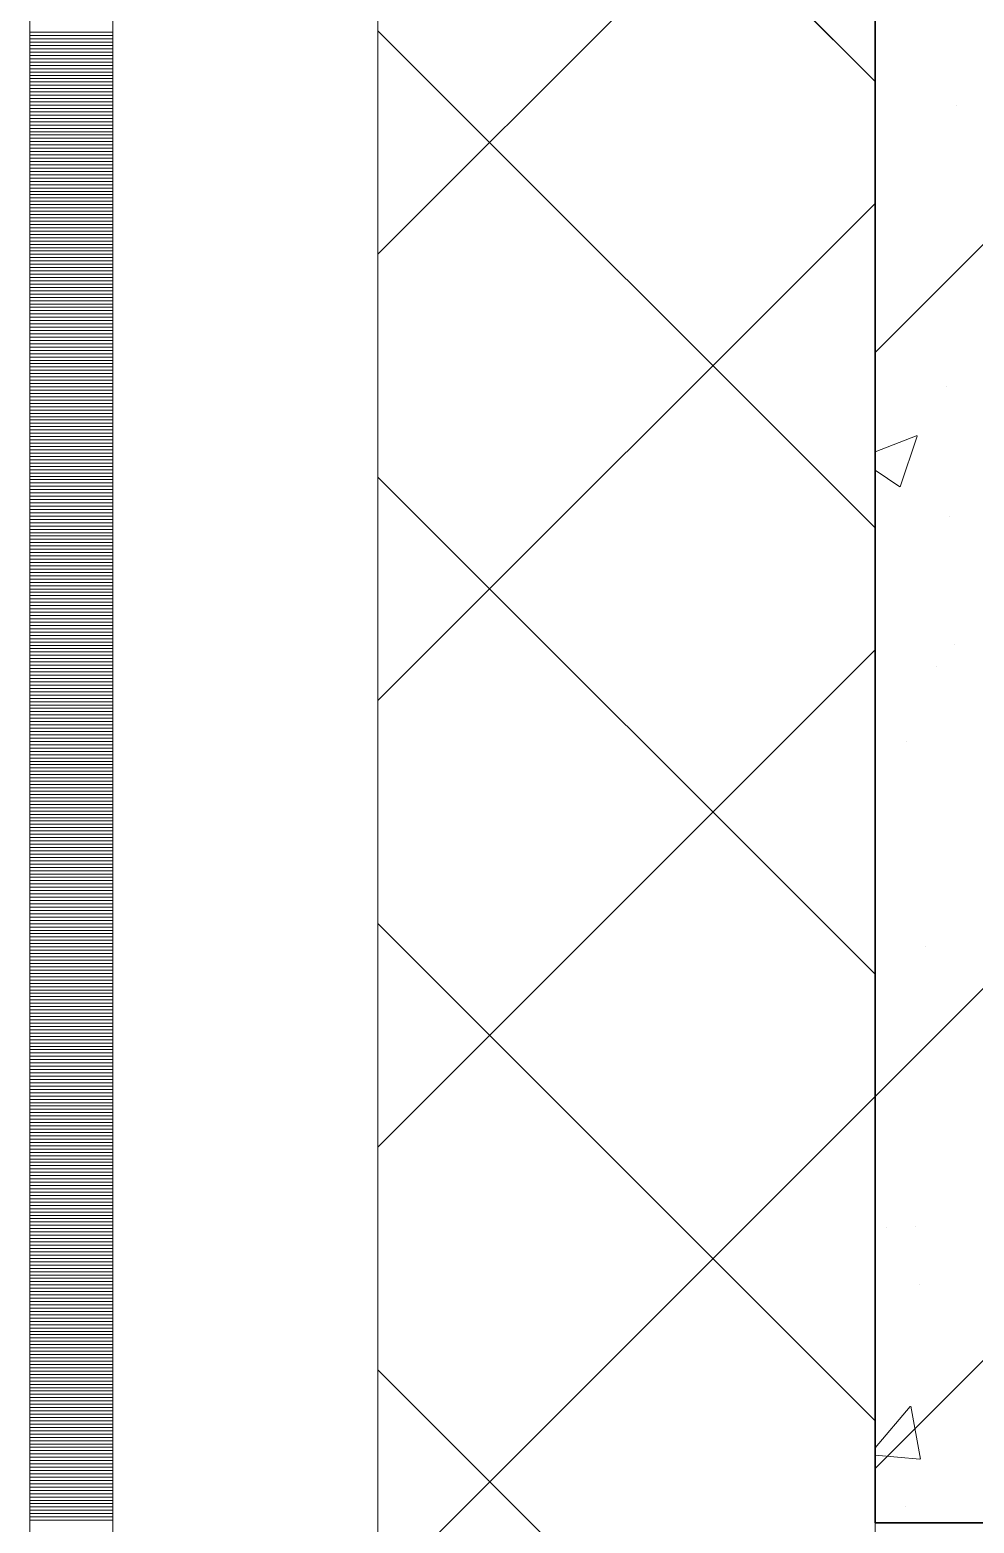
# Model space of a CAD drawing. Header units: millimetres. Extents: x 470010 to 1231400, y -134005 to 421770.
# Drawn here: x 672518.6 to 672803.4, y -62811.4 to -62360.8 of the extents above; entities that cross this region are included whole.
import ezdxf
from ezdxf.enums import TextEntityAlignment as Align

# ---------------------------------------------------------------- set-up
doc = ezdxf.new("R2010")
doc.units = ezdxf.units.MM
doc.linetypes.add('DASHED', pattern=[19.05, 12.7, -6.35])
doc.linetypes.add('HIDDEN2', pattern=[4.7625, 3.175, -1.5875])
doc.layers.get('Defpoints').update_dxf_attribs({"color": 140})
doc.layers.add('АР_Делит', color=120, linetype='Continuous', lineweight=0, plot=False)
for name, color, linetype, lineweight in [('АР_Колонны', 70, 'Continuous', 30), ('АР_Стены ЖБ', 7, 'Continuous', 35), ('АР_Стены ПЕНОблок', 52, 'Continuous', 20), ('АР_Тонкая', 254, 'Continuous', 5), ('АР_Утеплитель', 31, 'Continuous', 0), ('АР_Штриховка', 8, 'Continuous', 0)]:
    doc.layers.add(name, color=color, linetype=linetype, lineweight=lineweight)
doc.layers.add('РД_Оси_100', color=7, linetype='Continuous', lineweight=0, true_color=0x525252)
doc.styles.add('style1', font='ARIALN.TTF')

# ---------------------------------------------------------------- blocks, each defined once
blk = doc.blocks.new('СОШ_2200_АР_ОСИ_М100_28.05.24')
at = {"layer": 'АР_Делит', "color": 251, "linetype": 'DASHED', "true_color": 0x636466}
blk.add_lwpolyline([(114955, 135155), (114955, -355), (93595.036, -355), (93595.036, 13855), (94145, 13855), (94145, 68320), (66055, 68320), (66055, 13857.73), (83455, 13857.73), (83455, -355), (45245, -355), (45245, 13145), (44695, 13145), (44695, 26755), (45245, 26755), (45245, 68320), (20455, 68320), (20455, 26755), (27955, 26755), (27955, 13145), (-355, 13145), (-355, 100855)], dxfattribs=at)
blk = doc.blocks.new('A$C9108343f')
at = {"layer": 'АР_Колонны', "color": 18, "linetype": 'HIDDEN2', "lineweight": 25, "true_color": 0x000000}
for p, q in [((7054.96, 37555), (7054.96, 38455)), ((7274.96, 37555), (7054.96, 37555))]:
    blk.add_line(p, q, dxfattribs=at)
at = {"layer": 'АР_Колонны', "color": 18, "linetype": 'Continuous', "lineweight": 15, "true_color": 0x000000}
for p, q in [((7054.96, 38455), (7054.96, 37555)), ((7054.96, 38455), (7054.96, 37555)), ((7054.96, 37555), (7274.96, 37555)), ((7054.96, 37555), (7274.96, 37555))]:
    blk.add_line(p, q, dxfattribs=at)
at = {"layer": 'АР_Стены ЖБ', "color": 18, "linetype": 'Continuous', "lineweight": 30, "true_color": 0x000000}
for p, q in [((7054.96, 38455), (7054.96, 37555)), ((7054.96, 37555), (7274.96, 37555))]:
    blk.add_line(p, q, dxfattribs=at)
at = {"layer": 'АР_Стены ПЕНОблок', "color": 18, "linetype": 'Continuous', "lineweight": 20, "true_color": 0x000000}
blk.add_line((7054.96, 97555), (7054.96, 21355), dxfattribs=at)
at = {"layer": 'АР_Тонкая', "color": 18, "linetype": 'Continuous', "lineweight": 5, "true_color": 0x000000}
for p, q in [((6799.96, 97555), (6799.96, 21355)), ((6824.96, 97555), (6824.96, 21355)), ((6824.96, 21355), (6824.96, 97555)), ((6904.96, 21355), (6904.96, 97555))]:
    blk.add_line(p, q, dxfattribs=at)
at = {"layer": 'АР_Утеплитель', "color": 18, "linetype": 'Continuous', "lineweight": 0, "true_color": 0x000000}
for p, q in [((6904.96, 97555), (6904.96, 21355)), ((7054.96, 21355), (7054.96, 97555))]:
    blk.add_line(p, q, dxfattribs=at)
at = {"layer": 'АР_Штриховка', "color": 18, "linetype": 'Continuous', "lineweight": 0, "true_color": 0x000000}
for p, q in [((7054.96, 37989.9), (6904.96, 38139.9)), ((6904.96, 37937.77), (7054.96, 38087.77)), ((6799.96, 38004.75), (6824.96, 38004.75)), ((6799.96, 38003.75), (6824.96, 38003.75)), ((7054.96, 37855.2), (6904.96, 38005.2)), ((6799.96, 38002.75), (6824.96, 38002.75)), ((6799.96, 38001.75), (6824.96, 38001.75)), ((6799.96, 38000.75), (6824.96, 38000.75)), ((6799.96, 37999.75), (6824.96, 37999.75)), ((6799.96, 37998.75), (6824.96, 37998.75)), ((6799.96, 37997.75), (6824.96, 37997.75)), ((6799.96, 37996.75), (6824.96, 37996.75)), ((6799.96, 37995.75), (6824.96, 37995.75)), ((6799.96, 37994.75), (6824.96, 37994.75)), ((6799.96, 37993.75), (6824.96, 37993.75)), ((6799.96, 37992.75), (6824.96, 37992.75)), ((6799.96, 37991.75), (6824.96, 37991.75)), ((6799.96, 37990.75), (6824.96, 37990.75)), ((6799.96, 37989.75), (6824.96, 37989.75)), ((6799.96, 37988.75), (6824.96, 37988.75)), ((6799.96, 37987.75), (6824.96, 37987.75)), ((6799.96, 37986.75), (6824.96, 37986.75)), ((6799.96, 37985.75), (6824.96, 37985.75)), ((6799.96, 37984.75), (6824.96, 37984.75)), ((6799.96, 37983.75), (6824.96, 37983.75)), ((6799.96, 37982.75), (6824.96, 37982.75)), ((6799.96, 37981.75), (6824.96, 37981.75)), ((7079.53, 37982.54), (7079.53, 37982.54)), ((6799.96, 37980.75), (6824.96, 37980.75)), ((6799.96, 37979.75), (6824.96, 37979.75)), ((6799.96, 37978.75), (6824.96, 37978.75)), ((6799.96, 37977.75), (6824.96, 37977.75)), ((6799.96, 37976.75), (6824.96, 37976.75)), ((6799.96, 37975.75), (6824.96, 37975.75)), ((6799.96, 37974.75), (6824.96, 37974.75)), ((6799.96, 37973.75), (6824.96, 37973.75)), ((6799.96, 37972.75), (6824.96, 37972.75)), ((6799.96, 37971.75), (6824.96, 37971.75)), ((6799.96, 37970.75), (6824.96, 37970.75)), ((6799.96, 37969.75), (6824.96, 37969.75)), ((6799.96, 37968.75), (6824.96, 37968.75)), ((6799.96, 37967.75), (6824.96, 37967.75)), ((6799.96, 37966.75), (6824.96, 37966.75)), ((6799.96, 37965.75), (6824.96, 37965.75)), ((6799.96, 37964.75), (6824.96, 37964.75)), ((6799.96, 37963.75), (6824.96, 37963.75)), ((6799.96, 37962.75), (6824.96, 37962.75)), ((6799.96, 37961.75), (6824.96, 37961.75)), ((6799.96, 37960.75), (6824.96, 37960.75)), ((6799.96, 37959.75), (6824.96, 37959.75)), ((6799.96, 37958.75), (6824.96, 37958.75)), ((6799.96, 37957.75), (6824.96, 37957.75)), ((6799.96, 37956.75), (6824.96, 37956.75)), ((6799.96, 37955.75), (6824.96, 37955.75)), ((6799.96, 37954.75), (6824.96, 37954.75)), ((6799.96, 37953.75), (6824.96, 37953.75)), ((6799.96, 37952.75), (6824.96, 37952.75)), ((6799.96, 37951.75), (6824.96, 37951.75)), ((6799.96, 37950.75), (6824.96, 37950.75)), ((6799.96, 37949.75), (6824.96, 37949.75)), ((6904.96, 37803.06), (7054.96, 37953.06)), ((6799.96, 37948.75), (6824.96, 37948.75)), ((6799.96, 37947.75), (6824.96, 37947.75)), ((6799.96, 37946.75), (6824.96, 37946.75)), ((6799.96, 37945.75), (6824.96, 37945.75)), ((6799.96, 37944.75), (6824.96, 37944.75)), ((6799.96, 37943.75), (6824.96, 37943.75)), ((6799.96, 37942.75), (6824.96, 37942.75)), ((6799.96, 37941.75), (6824.96, 37941.75)), ((6799.96, 37940.75), (6824.96, 37940.75)), ((6799.96, 37939.75), (6824.96, 37939.75)), ((6799.96, 37938.75), (6824.96, 37938.75)), ((6799.96, 37937.75), (6824.96, 37937.75)), ((6799.96, 37936.75), (6824.96, 37936.75)), ((6799.96, 37935.75), (6824.96, 37935.75)), ((6799.96, 37934.75), (6824.96, 37934.75)), ((6799.96, 37933.75), (6824.96, 37933.75)), ((6799.96, 37932.75), (6824.96, 37932.75)), ((6799.96, 37931.75), (6824.96, 37931.75)), ((6799.96, 37930.75), (6824.96, 37930.75)), ((6799.96, 37929.75), (6824.96, 37929.75)), ((6799.96, 37928.75), (6824.96, 37928.75)), ((6799.96, 37927.75), (6824.96, 37927.75)), ((6799.96, 37926.75), (6824.96, 37926.75)), ((6799.96, 37925.75), (6824.96, 37925.75)), ((6799.96, 37924.75), (6824.96, 37924.75)), ((6799.96, 37923.75), (6824.96, 37923.75)), ((6799.96, 37922.75), (6824.96, 37922.75)), ((6799.96, 37921.75), (6824.96, 37921.75)), ((6799.96, 37920.75), (6824.96, 37920.75)), ((6799.96, 37919.75), (6824.96, 37919.75)), ((6799.96, 37918.75), (6824.96, 37918.75)), ((6799.96, 37917.75), (6824.96, 37917.75)), ((6799.96, 37916.75), (6824.96, 37916.75)), ((6799.96, 37915.75), (6824.96, 37915.75)), ((6799.96, 37914.75), (6824.96, 37914.75)), ((6799.96, 37913.75), (6824.96, 37913.75)), ((6799.96, 37912.75), (6824.96, 37912.75)), ((6799.96, 37911.75), (6824.96, 37911.75)), ((6799.96, 37910.75), (6824.96, 37910.75)), ((6799.96, 37909.75), (6824.96, 37909.75)), ((6799.96, 37908.75), (6824.96, 37908.75)), ((6799.96, 37907.75), (6824.96, 37907.75)), ((6799.96, 37906.75), (6824.96, 37906.75)), ((6799.96, 37905.75), (6824.96, 37905.75)), ((6799.96, 37904.75), (6824.96, 37904.75)), ((6799.96, 37903.75), (6824.96, 37903.75)), ((6799.96, 37902.75), (6824.96, 37902.75)), ((6799.96, 37901.75), (6824.96, 37901.75)), ((6799.96, 37900.75), (6824.96, 37900.75)), ((6799.96, 37899.75), (6824.96, 37899.75)), ((6799.96, 37898.75), (6824.96, 37898.75)), ((6799.96, 37897.75), (6824.96, 37897.75)), ((6799.96, 37896.75), (6824.96, 37896.75)), ((6799.96, 37895.75), (6824.96, 37895.75)), ((7076.44, 37897.98), (7076.44, 37897.98)), ((6799.96, 37894.75), (6824.96, 37894.75)), ((6799.96, 37893.75), (6824.96, 37893.75)), ((6799.96, 37892.75), (6824.96, 37892.75)), ((6799.96, 37891.75), (6824.96, 37891.75)), ((6799.96, 37890.75), (6824.96, 37890.75)), ((6799.96, 37889.75), (6824.96, 37889.75)), ((6799.96, 37888.75), (6824.96, 37888.75)), ((6799.96, 37887.75), (6824.96, 37887.75)), ((6799.96, 37886.75), (6824.96, 37886.75)), ((6799.96, 37885.75), (6824.96, 37885.75)), ((6799.96, 37884.75), (6824.96, 37884.75)), ((6799.96, 37883.75), (6824.96, 37883.75)), ((6799.96, 37882.75), (6824.96, 37882.75)), ((7054.96, 37878.18), (7067.63, 37883.05)), ((7062.44, 37867.56), (7067.59, 37882.91)), ((6799.96, 37881.75), (6824.96, 37881.75)), ((6799.96, 37880.75), (6824.96, 37880.75)), ((6799.96, 37879.75), (6824.96, 37879.75)), ((6799.96, 37878.75), (6824.96, 37878.75)), ((6799.96, 37877.75), (6824.96, 37877.75)), ((6799.96, 37876.75), (6824.96, 37876.75)), ((6799.96, 37875.75), (6824.96, 37875.75)), ((6799.96, 37874.75), (6824.96, 37874.75)), ((6799.96, 37873.75), (6824.96, 37873.75)), ((6799.96, 37872.75), (6824.96, 37872.75)), ((6799.96, 37871.75), (6824.96, 37871.75)), ((6799.96, 37870.75), (6824.96, 37870.75)), ((6799.96, 37869.75), (6824.96, 37869.75)), ((6799.96, 37868.75), (6824.96, 37868.75)), ((7054.96, 37720.49), (6904.96, 37870.49)), ((7054.96, 37872.6), (7062.42, 37867.57)), ((6799.96, 37867.75), (6824.96, 37867.75)), ((6799.96, 37866.75), (6824.96, 37866.75)), ((6799.96, 37865.75), (6824.96, 37865.75)), ((6799.96, 37864.75), (6824.96, 37864.75)), ((6799.96, 37863.75), (6824.96, 37863.75)), ((6799.96, 37862.75), (6824.96, 37862.75)), ((6799.96, 37861.75), (6824.96, 37861.75)), ((6799.96, 37860.75), (6824.96, 37860.75)), ((6799.96, 37859.75), (6824.96, 37859.75)), ((6799.96, 37858.75), (6824.96, 37858.75)), ((6799.96, 37857.75), (6824.96, 37857.75)), ((6799.96, 37856.75), (6824.96, 37856.75)), ((6799.96, 37855.75), (6824.96, 37855.75)), ((7077.42, 37858.7), (7077.42, 37858.7)), ((6799.96, 37854.75), (6824.96, 37854.75)), ((6799.96, 37853.75), (6824.96, 37853.75)), ((6799.96, 37852.75), (6824.96, 37852.75)), ((6799.96, 37851.75), (6824.96, 37851.75)), ((6799.96, 37850.75), (6824.96, 37850.75)), ((6799.96, 37849.75), (6824.96, 37849.75)), ((6799.96, 37848.75), (6824.96, 37848.75)), ((6799.96, 37847.75), (6824.96, 37847.75)), ((6799.96, 37846.75), (6824.96, 37846.75)), ((6799.96, 37845.75), (6824.96, 37845.75)), ((6799.96, 37844.75), (6824.96, 37844.75)), ((6799.96, 37843.75), (6824.96, 37843.75)), ((6799.96, 37842.75), (6824.96, 37842.75)), ((6799.96, 37841.75), (6824.96, 37841.75)), ((6799.96, 37840.75), (6824.96, 37840.75)), ((6799.96, 37839.75), (6824.96, 37839.75)), ((6799.96, 37838.75), (6824.96, 37838.75)), ((6799.96, 37837.75), (6824.96, 37837.75)), ((6799.96, 37836.75), (6824.96, 37836.75)), ((6799.96, 37835.75), (6824.96, 37835.75)), ((6799.96, 37834.75), (6824.96, 37834.75)), ((6799.96, 37833.75), (6824.96, 37833.75)), ((6799.96, 37832.75), (6824.96, 37832.75)), ((6799.96, 37831.75), (6824.96, 37831.75)), ((6799.96, 37830.75), (6824.96, 37830.75)), ((6799.96, 37829.75), (6824.96, 37829.75)), ((6799.96, 37828.75), (6824.96, 37828.75)), ((6799.96, 37827.75), (6824.96, 37827.75)), ((6799.96, 37826.75), (6824.96, 37826.75)), ((6799.96, 37825.75), (6824.96, 37825.75)), ((6799.96, 37824.75), (6824.96, 37824.75)), ((6799.96, 37823.75), (6824.96, 37823.75)), ((6799.96, 37822.75), (6824.96, 37822.75)), ((6799.96, 37821.75), (6824.96, 37821.75)), ((6799.96, 37820.75), (6824.96, 37820.75)), ((6799.96, 37819.75), (6824.96, 37819.75)), ((6799.96, 37818.75), (6824.96, 37818.75)), ((6799.96, 37817.75), (6824.96, 37817.75)), ((6799.96, 37816.75), (6824.96, 37816.75)), ((6799.96, 37815.75), (6824.96, 37815.75)), ((6799.96, 37814.75), (6824.96, 37814.75)), ((6904.96, 37668.36), (7054.96, 37818.36)), ((6799.96, 37813.75), (6824.96, 37813.75)), ((6799.96, 37812.75), (6824.96, 37812.75)), ((6799.96, 37811.75), (6824.96, 37811.75)), ((6799.96, 37810.75), (6824.96, 37810.75)), ((7073.35, 37813.43), (7073.35, 37813.43)), ((6799.96, 37809.75), (6824.96, 37809.75)), ((6799.96, 37808.75), (6824.96, 37808.75)), ((6799.96, 37807.75), (6824.96, 37807.75)), ((6799.96, 37806.75), (6824.96, 37806.75)), ((6799.96, 37805.75), (6824.96, 37805.75)), ((6799.96, 37804.75), (6824.96, 37804.75)), ((6799.96, 37803.75), (6824.96, 37803.75)), ((6799.96, 37802.75), (6824.96, 37802.75)), ((6799.96, 37801.75), (6824.96, 37801.75)), ((6799.96, 37800.75), (6824.96, 37800.75)), ((6799.96, 37799.75), (6824.96, 37799.75)), ((6799.96, 37798.75), (6824.96, 37798.75)), ((6799.96, 37797.75), (6824.96, 37797.75)), ((6799.96, 37796.75), (6824.96, 37796.75)), ((6799.96, 37795.75), (6824.96, 37795.75)), ((6799.96, 37794.75), (6824.96, 37794.75)), ((6799.96, 37793.75), (6824.96, 37793.75)), ((6799.96, 37792.75), (6824.96, 37792.75)), ((6799.96, 37791.75), (6824.96, 37791.75)), ((6799.96, 37790.75), (6824.96, 37790.75)), ((6799.96, 37789.75), (6824.96, 37789.75)), ((6799.96, 37788.75), (6824.96, 37788.75)), ((6799.96, 37787.75), (6824.96, 37787.75)), ((7064.27, 37790.79), (7064.27, 37790.79)), ((6799.96, 37786.75), (6824.96, 37786.75)), ((6799.96, 37785.75), (6824.96, 37785.75)), ((6799.96, 37784.75), (6824.96, 37784.75)), ((6799.96, 37783.75), (6824.96, 37783.75)), ((6799.96, 37782.75), (6824.96, 37782.75)), ((6799.96, 37781.75), (6824.96, 37781.75)), ((6799.96, 37780.75), (6824.96, 37780.75)), ((6799.96, 37779.75), (6824.96, 37779.75)), ((6799.96, 37778.75), (6824.96, 37778.75)), ((6799.96, 37777.75), (6824.96, 37777.75)), ((6799.96, 37776.75), (6824.96, 37776.75)), ((6799.96, 37775.75), (6824.96, 37775.75)), ((6799.96, 37774.75), (6824.96, 37774.75)), ((6799.96, 37773.75), (6824.96, 37773.75)), ((6799.96, 37772.75), (6824.96, 37772.75)), ((6799.96, 37771.75), (6824.96, 37771.75)), ((6799.96, 37770.75), (6824.96, 37770.75)), ((6799.96, 37769.75), (6824.96, 37769.75)), ((6799.96, 37768.75), (6824.96, 37768.75)), ((6799.96, 37767.75), (6824.96, 37767.75)), ((6799.96, 37766.75), (6824.96, 37766.75)), ((6799.96, 37765.75), (6824.96, 37765.75)), ((6799.96, 37764.75), (6824.96, 37764.75)), ((6799.96, 37763.75), (6824.96, 37763.75)), ((6799.96, 37762.75), (6824.96, 37762.75)), ((6799.96, 37761.75), (6824.96, 37761.75)), ((6799.96, 37760.75), (6824.96, 37760.75)), ((6799.96, 37759.75), (6824.96, 37759.75)), ((6799.96, 37758.75), (6824.96, 37758.75)), ((6799.96, 37757.75), (6824.96, 37757.75)), ((6799.96, 37756.75), (6824.96, 37756.75)), ((6799.96, 37755.75), (6824.96, 37755.75)), ((6799.96, 37754.75), (6824.96, 37754.75)), ((6799.96, 37753.75), (6824.96, 37753.75)), ((6799.96, 37752.75), (6824.96, 37752.75)), ((6799.96, 37751.75), (6824.96, 37751.75)), ((6799.96, 37750.75), (6824.96, 37750.75)), ((6799.96, 37749.75), (6824.96, 37749.75)), ((6799.96, 37748.75), (6824.96, 37748.75)), ((6799.96, 37747.75), (6824.96, 37747.75)), ((6799.96, 37746.75), (6824.96, 37746.75)), ((6799.96, 37745.75), (6824.96, 37745.75)), ((6799.96, 37744.75), (6824.96, 37744.75)), ((6799.96, 37743.75), (6824.96, 37743.75)), ((6799.96, 37742.75), (6824.96, 37742.75)), ((6799.96, 37741.75), (6824.96, 37741.75)), ((6799.96, 37740.75), (6824.96, 37740.75)), ((6799.96, 37739.75), (6824.96, 37739.75)), ((6799.96, 37738.75), (6824.96, 37738.75)), ((6799.96, 37737.75), (6824.96, 37737.75)), ((6799.96, 37736.75), (6824.96, 37736.75)), ((6799.96, 37735.75), (6824.96, 37735.75)), ((6799.96, 37734.75), (6824.96, 37734.75)), ((6799.96, 37733.75), (6824.96, 37733.75)), ((7054.96, 37585.79), (6904.96, 37735.79)), ((6799.96, 37732.75), (6824.96, 37732.75)), ((6799.96, 37731.75), (6824.96, 37731.75)), ((6799.96, 37730.75), (6824.96, 37730.75)), ((6799.96, 37729.75), (6824.96, 37729.75)), ((6799.96, 37728.75), (6824.96, 37728.75)), ((7070.26, 37728.87), (7070.26, 37728.87)), ((6799.96, 37727.75), (6824.96, 37727.75)), ((6799.96, 37726.75), (6824.96, 37726.75)), ((6799.96, 37725.75), (6824.96, 37725.75)), ((6799.96, 37724.75), (6824.96, 37724.75)), ((6799.96, 37723.75), (6824.96, 37723.75)), ((6799.96, 37722.75), (6824.96, 37722.75)), ((6799.96, 37721.75), (6824.96, 37721.75)), ((6799.96, 37720.75), (6824.96, 37720.75)), ((6799.96, 37719.75), (6824.96, 37719.75)), ((6799.96, 37718.75), (6824.96, 37718.75)), ((6799.96, 37717.75), (6824.96, 37717.75)), ((6799.96, 37716.75), (6824.96, 37716.75)), ((6799.96, 37715.75), (6824.96, 37715.75)), ((6799.96, 37714.75), (6824.96, 37714.75)), ((6799.96, 37713.75), (6824.96, 37713.75)), ((6799.96, 37712.75), (6824.96, 37712.75)), ((6799.96, 37711.75), (6824.96, 37711.75)), ((6799.96, 37710.75), (6824.96, 37710.75)), ((6799.96, 37709.75), (6824.96, 37709.75)), ((6799.96, 37708.75), (6824.96, 37708.75)), ((6799.96, 37707.75), (6824.96, 37707.75)), ((6799.96, 37706.75), (6824.96, 37706.75)), ((6799.96, 37705.75), (6824.96, 37705.75)), ((6799.96, 37704.75), (6824.96, 37704.75)), ((6799.96, 37703.75), (6824.96, 37703.75)), ((6799.96, 37702.75), (6824.96, 37702.75)), ((6799.96, 37701.75), (6824.96, 37701.75)), ((6799.96, 37700.75), (6824.96, 37700.75)), ((6799.96, 37699.75), (6824.96, 37699.75)), ((6799.96, 37698.75), (6824.96, 37698.75)), ((6799.96, 37697.75), (6824.96, 37697.75)), ((6799.96, 37696.75), (6824.96, 37696.75)), ((6799.96, 37695.75), (6824.96, 37695.75)), ((6799.96, 37694.75), (6824.96, 37694.75)), ((6799.96, 37693.75), (6824.96, 37693.75)), ((6799.96, 37692.75), (6824.96, 37692.75)), ((6799.96, 37691.75), (6824.96, 37691.75)), ((6799.96, 37690.75), (6824.96, 37690.75)), ((6799.96, 37689.75), (6824.96, 37689.75)), ((6799.96, 37688.75), (6824.96, 37688.75)), ((6799.96, 37687.75), (6824.96, 37687.75)), ((6799.96, 37686.75), (6824.96, 37686.75)), ((6799.96, 37685.75), (6824.96, 37685.75)), ((6799.96, 37684.75), (6824.96, 37684.75)), ((6799.96, 37683.75), (6824.96, 37683.75)), ((6904.96, 37533.65), (7054.96, 37683.65)), ((6799.96, 37682.75), (6824.96, 37682.75)), ((6799.96, 37681.75), (6824.96, 37681.75)), ((6799.96, 37680.75), (6824.96, 37680.75)), ((6799.96, 37679.75), (6824.96, 37679.75)), ((6799.96, 37678.75), (6824.96, 37678.75)), ((6799.96, 37677.75), (6824.96, 37677.75)), ((6799.96, 37676.75), (6824.96, 37676.75)), ((6799.96, 37675.75), (6824.96, 37675.75)), ((6799.96, 37674.75), (6824.96, 37674.75)), ((6799.96, 37673.75), (6824.96, 37673.75)), ((6799.96, 37672.75), (6824.96, 37672.75)), ((6799.96, 37671.75), (6824.96, 37671.75)), ((6799.96, 37670.75), (6824.96, 37670.75)), ((6799.96, 37669.75), (6824.96, 37669.75)), ((6799.96, 37668.75), (6824.96, 37668.75)), ((6799.96, 37667.75), (6824.96, 37667.75)), ((6799.96, 37666.75), (6824.96, 37666.75)), ((6799.96, 37665.75), (6824.96, 37665.75)), ((6799.96, 37664.75), (6824.96, 37664.75)), ((6799.96, 37663.75), (6824.96, 37663.75)), ((6799.96, 37662.75), (6824.96, 37662.75)), ((6799.96, 37661.75), (6824.96, 37661.75)), ((6799.96, 37660.75), (6824.96, 37660.75)), ((6799.96, 37659.75), (6824.96, 37659.75)), ((6799.96, 37658.75), (6824.96, 37658.75)), ((6799.96, 37657.75), (6824.96, 37657.75)), ((6799.96, 37656.75), (6824.96, 37656.75)), ((6799.96, 37655.75), (6824.96, 37655.75)), ((6799.96, 37654.75), (6824.96, 37654.75)), ((6799.96, 37653.75), (6824.96, 37653.75)), ((6799.96, 37652.75), (6824.96, 37652.75)), ((6799.96, 37651.75), (6824.96, 37651.75)), ((6799.96, 37650.75), (6824.96, 37650.75)), ((6799.96, 37649.75), (6824.96, 37649.75)), ((6799.96, 37648.75), (6824.96, 37648.75)), ((6799.96, 37647.75), (6824.96, 37647.75)), ((6799.96, 37646.75), (6824.96, 37646.75)), ((6799.96, 37645.75), (6824.96, 37645.75)), ((6799.96, 37644.75), (6824.96, 37644.75)), ((6799.96, 37643.75), (6824.96, 37643.75)), ((7058.32, 37644.12), (7058.32, 37644.12)), ((7067.17, 37644.32), (7067.17, 37644.32)), ((6799.96, 37642.75), (6824.96, 37642.75)), ((6799.96, 37641.75), (6824.96, 37641.75)), ((6799.96, 37640.75), (6824.96, 37640.75)), ((6799.96, 37639.75), (6824.96, 37639.75)), ((6799.96, 37638.75), (6824.96, 37638.75)), ((6799.96, 37637.75), (6824.96, 37637.75)), ((6799.96, 37636.75), (6824.96, 37636.75)), ((6799.96, 37635.75), (6824.96, 37635.75)), ((6799.96, 37634.75), (6824.96, 37634.75)), ((6799.96, 37633.75), (6824.96, 37633.75)), ((6799.96, 37632.75), (6824.96, 37632.75)), ((6799.96, 37631.75), (6824.96, 37631.75)), ((6799.96, 37630.75), (6824.96, 37630.75)), ((6799.96, 37629.75), (6824.96, 37629.75)), ((6799.96, 37628.75), (6824.96, 37628.75)), ((6799.96, 37627.75), (6824.96, 37627.75)), ((6799.96, 37626.75), (6824.96, 37626.75)), ((6799.96, 37625.75), (6824.96, 37625.75)), ((7068.37, 37626.88), (7068.37, 37626.88)), ((6799.96, 37624.75), (6824.96, 37624.75)), ((6799.96, 37623.75), (6824.96, 37623.75)), ((6799.96, 37622.75), (6824.96, 37622.75)), ((6799.96, 37621.75), (6824.96, 37621.75)), ((6799.96, 37620.75), (6824.96, 37620.75)), ((6799.96, 37619.75), (6824.96, 37619.75)), ((6799.96, 37618.75), (6824.96, 37618.75)), ((6799.96, 37617.75), (6824.96, 37617.75)), ((6799.96, 37616.75), (6824.96, 37616.75)), ((6799.96, 37615.75), (6824.96, 37615.75)), ((6799.96, 37614.75), (6824.96, 37614.75)), ((6799.96, 37613.75), (6824.96, 37613.75)), ((6799.96, 37612.75), (6824.96, 37612.75)), ((6799.96, 37611.75), (6824.96, 37611.75)), ((6799.96, 37610.75), (6824.96, 37610.75)), ((6799.96, 37609.75), (6824.96, 37609.75)), ((6799.96, 37608.75), (6824.96, 37608.75)), ((6799.96, 37607.75), (6824.96, 37607.75)), ((6799.96, 37606.75), (6824.96, 37606.75)), ((6799.96, 37605.75), (6824.96, 37605.75)), ((6799.96, 37604.75), (6824.96, 37604.75)), ((6799.96, 37603.75), (6824.96, 37603.75)), ((6799.96, 37602.75), (6824.96, 37602.75)), ((6799.96, 37601.75), (6824.96, 37601.75)), ((6799.96, 37600.75), (6824.96, 37600.75)), ((6799.96, 37599.75), (6824.96, 37599.75)), ((6799.96, 37598.75), (6824.96, 37598.75)), ((7054.96, 37451.09), (6904.96, 37601.09)), ((6799.96, 37597.75), (6824.96, 37597.75)), ((6799.96, 37596.75), (6824.96, 37596.75)), ((6799.96, 37595.75), (6824.96, 37595.75)), ((6799.96, 37594.75), (6824.96, 37594.75)), ((6799.96, 37593.75), (6824.96, 37593.75)), ((6799.96, 37592.75), (6824.96, 37592.75)), ((6799.96, 37591.75), (6824.96, 37591.75)), ((6799.96, 37590.75), (6824.96, 37590.75)), ((6799.96, 37589.75), (6824.96, 37589.75)), ((7054.96, 37577.56), (7065.49, 37590.11)), ((7068.59, 37574.22), (7065.66, 37590.14)), ((6799.96, 37588.75), (6824.96, 37588.75)), ((6799.96, 37587.75), (6824.96, 37587.75)), ((6799.96, 37586.75), (6824.96, 37586.75)), ((6799.96, 37585.75), (6824.96, 37585.75)), ((6799.96, 37584.75), (6824.96, 37584.75)), ((6799.96, 37583.75), (6824.96, 37583.75)), ((6799.96, 37582.75), (6824.96, 37582.75)), ((6799.96, 37581.75), (6824.96, 37581.75)), ((6799.96, 37580.75), (6824.96, 37580.75)), ((6799.96, 37579.75), (6824.96, 37579.75)), ((6799.96, 37578.75), (6824.96, 37578.75)), ((6799.96, 37577.75), (6824.96, 37577.75)), ((6799.96, 37576.75), (6824.96, 37576.75)), ((6799.96, 37575.75), (6824.96, 37575.75)), ((6799.96, 37574.75), (6824.96, 37574.75)), ((6799.96, 37573.75), (6824.96, 37573.75)), ((6799.96, 37572.75), (6824.96, 37572.75)), ((6799.96, 37571.75), (6824.96, 37571.75)), ((7054.96, 37575.37), (7068.43, 37574.19)), ((6799.96, 37570.75), (6824.96, 37570.75)), ((6799.96, 37569.75), (6824.96, 37569.75)), ((6799.96, 37568.75), (6824.96, 37568.75)), ((6799.96, 37567.75), (6824.96, 37567.75)), ((6799.96, 37566.75), (6824.96, 37566.75)), ((6799.96, 37565.75), (6824.96, 37565.75)), ((6799.96, 37564.75), (6824.96, 37564.75)), ((6799.96, 37563.75), (6824.96, 37563.75)), ((6799.96, 37562.75), (6824.96, 37562.75)), ((6799.96, 37561.75), (6824.96, 37561.75)), ((6799.96, 37560.75), (6824.96, 37560.75)), ((6799.96, 37559.75), (6824.96, 37559.75)), ((6799.96, 37558.75), (6824.96, 37558.75)), ((6799.96, 37557.75), (6824.96, 37557.75)), ((7064.08, 37559.76), (7064.08, 37559.76)), ((6799.96, 37556.75), (6824.96, 37556.75)), ((6799.96, 37555.75), (6824.96, 37555.75))]:
    blk.add_line(p, q, dxfattribs=at)
at = {"layer": 'АР_Штриховка', "color": 18, "linetype": 'Continuous', "lineweight": 5, "true_color": 0x000000}
for p, q in [((7054.96, 37908.16), (7274.96, 38128.16)), ((7054.96, 37683.65), (7274.96, 37903.65)), ((7078.99, 37819.94), (7078.99, 37819.94)), ((7054.96, 37571.4), (7163.18, 37679.62))]:
    blk.add_line(p, q, dxfattribs=at)
at = {"layer": 'РД_Оси_100'}
blk.add_blockref('СОШ_2200_АР_ОСИ_М100_28.05.24', (7154.96, 6755), dxfattribs=at)
at = {"layer": 'Defpoints', "color": 18, "true_color": 0x000000, "style": 'style1'}
for p in [(143949.34, 316089.12), (143974.98, 281639.5), (143890.4, 273244.71), (143839.99, 264276.81), (143967.75, 254892.38), (12251.96, 104178.14), (12382.58, 96023.14)]:
    blk.add_attdef('АР-ПОМЕЩЕНИЕ:НАИМЕНОВАНИЕ', text='', height=100, dxfattribs=at).set_placement(p, align=Align.MIDDLE)
at = {"layer": 'Defpoints', "color": 18, "true_color": 0x000000, "style": 'style1', "flags": 8}
for p in [(143951.3, 279099.09), (143848.34, 269251.11), (143875.33, 260094.25), (144049.74, 250824.7), (163419.28, 238153.36), (155897.46, 237965.97), (183037.2, 237965.97), (143342.94, 237876.19)]:
    blk.add_attdef('АР-ПОМЕЩЕНИЕ:НАИМЕНОВАНИЕ', text='', height=100, dxfattribs=at).set_placement(p, align=Align.MIDDLE)

msp = doc.modelspace()

# ---------------------------------------------------------------- linework, layer by layer
at = {"layer": 'АР_Колонны', "color": 18, "linetype": 'HIDDEN2', "lineweight": 25, "true_color": 0x000000}
for p, q in [((672773.57, -62811.242), (672773.57, -61911.242)), ((672993.57, -62811.242), (672773.57, -62811.242))]:
    msp.add_line(p, q, dxfattribs=at)
at = {"layer": 'АР_Колонны', "color": 18, "linetype": 'Continuous', "lineweight": 15, "true_color": 0x000000}
for p, q in [((672773.57, -61911.242), (672773.57, -62811.242)), ((672773.57, -61911.242), (672773.57, -62811.242)), ((672773.57, -62811.242), (672993.57, -62811.242)), ((672773.57, -62811.242), (672993.57, -62811.242))]:
    msp.add_line(p, q, dxfattribs=at)
at = {"layer": 'АР_Стены ЖБ', "color": 18, "linetype": 'Continuous', "lineweight": 30, "true_color": 0x000000}
for p, q in [((672773.57, -61911.242), (672773.57, -62811.242)), ((672773.57, -62811.242), (672993.57, -62811.242))]:
    msp.add_line(p, q, dxfattribs=at)
at = {"layer": 'АР_Стены ПЕНОблок', "color": 18, "linetype": 'Continuous', "lineweight": 20, "true_color": 0x000000}
msp.add_line((672773.57, -2811.242), (672773.57, -79011.242), dxfattribs=at)
at = {"layer": 'АР_Тонкая', "color": 18, "linetype": 'Continuous', "lineweight": 5, "true_color": 0x000000}
for p, q in [((672518.57, -2811.242), (672518.57, -79011.242)), ((672543.57, -2811.242), (672543.57, -79011.242)), ((672543.57, -79011.242), (672543.57, -2811.242)), ((672623.57, -79011.242), (672623.57, -2811.242))]:
    msp.add_line(p, q, dxfattribs=at)
at = {"layer": 'АР_Утеплитель', "color": 18, "linetype": 'Continuous', "lineweight": 0, "true_color": 0x000000}
for p, q in [((672623.57, -2811.242), (672623.57, -79011.242)), ((672773.57, -79011.242), (672773.57, -2811.242))]:
    msp.add_line(p, q, dxfattribs=at)
at = {"layer": 'АР_Штриховка', "color": 18, "linetype": 'Continuous', "lineweight": 0, "true_color": 0x000000}
for p, q in [((672773.57, -62376.34), (672623.57, -62226.34)), ((672623.57, -62428.477), (672773.57, -62278.477)), ((672518.57, -62361.492), (672543.57, -62361.492)), ((672518.57, -62362.492), (672543.57, -62362.492)), ((672773.57, -62511.044), (672623.57, -62361.044)), ((672518.57, -62363.492), (672543.57, -62363.492)), ((672518.57, -62364.492), (672543.57, -62364.492)), ((672518.57, -62365.492), (672543.57, -62365.492)), ((672518.57, -62366.492), (672543.57, -62366.492)), ((672518.57, -62367.492), (672543.57, -62367.492)), ((672518.57, -62368.492), (672543.57, -62368.492)), ((672518.57, -62369.492), (672543.57, -62369.492)), ((672518.57, -62370.492), (672543.57, -62370.492)), ((672518.57, -62371.492), (672543.57, -62371.492)), ((672518.57, -62372.492), (672543.57, -62372.492)), ((672518.57, -62373.492), (672543.57, -62373.492)), ((672518.57, -62374.492), (672543.57, -62374.492)), ((672518.57, -62375.492), (672543.57, -62375.492)), ((672518.57, -62376.492), (672543.57, -62376.492)), ((672518.57, -62377.492), (672543.57, -62377.492)), ((672518.57, -62378.492), (672543.57, -62378.492)), ((672518.57, -62379.492), (672543.57, -62379.492)), ((672518.57, -62380.492), (672543.57, -62380.492)), ((672518.57, -62381.492), (672543.57, -62381.492)), ((672518.57, -62382.492), (672543.57, -62382.492)), ((672518.57, -62383.492), (672543.57, -62383.492)), ((672518.57, -62384.492), (672543.57, -62384.492)), ((672518.57, -62385.492), (672543.57, -62385.492)), ((672518.57, -62386.492), (672543.57, -62386.492)), ((672518.57, -62387.492), (672543.57, -62387.492)), ((672518.57, -62388.492), (672543.57, -62388.492)), ((672518.57, -62389.492), (672543.57, -62389.492)), ((672518.57, -62390.492), (672543.57, -62390.492)), ((672518.57, -62391.492), (672543.57, -62391.492)), ((672518.57, -62392.492), (672543.57, -62392.492)), ((672518.57, -62393.492), (672543.57, -62393.492)), ((672518.57, -62394.492), (672543.57, -62394.492)), ((672518.57, -62395.492), (672543.57, -62395.492)), ((672518.57, -62396.492), (672543.57, -62396.492)), ((672518.57, -62397.492), (672543.57, -62397.492)), ((672518.57, -62398.492), (672543.57, -62398.492)), ((672518.57, -62399.492), (672543.57, -62399.492)), ((672518.57, -62400.492), (672543.57, -62400.492)), ((672518.57, -62401.492), (672543.57, -62401.492)), ((672518.57, -62402.492), (672543.57, -62402.492)), ((672518.57, -62403.492), (672543.57, -62403.492)), ((672518.57, -62404.492), (672543.57, -62404.492)), ((672518.57, -62405.492), (672543.57, -62405.492)), ((672518.57, -62406.492), (672543.57, -62406.492)), ((672518.57, -62407.492), (672543.57, -62407.492)), ((672518.57, -62408.492), (672543.57, -62408.492)), ((672518.57, -62409.492), (672543.57, -62409.492)), ((672518.57, -62410.492), (672543.57, -62410.492)), ((672518.57, -62411.492), (672543.57, -62411.492)), ((672518.57, -62412.492), (672543.57, -62412.492)), ((672518.57, -62413.492), (672543.57, -62413.492)), ((672518.57, -62414.492), (672543.57, -62414.492)), ((672518.57, -62415.492), (672543.57, -62415.492)), ((672518.57, -62416.492), (672543.57, -62416.492)), ((672623.57, -62563.181), (672773.57, -62413.181)), ((672518.57, -62417.492), (672543.57, -62417.492)), ((672518.57, -62418.492), (672543.57, -62418.492)), ((672518.57, -62419.492), (672543.57, -62419.492)), ((672518.57, -62420.492), (672543.57, -62420.492)), ((672518.57, -62421.492), (672543.57, -62421.492)), ((672518.57, -62422.492), (672543.57, -62422.492)), ((672518.57, -62423.492), (672543.57, -62423.492)), ((672518.57, -62424.492), (672543.57, -62424.492)), ((672518.57, -62425.492), (672543.57, -62425.492)), ((672518.57, -62426.492), (672543.57, -62426.492)), ((672518.57, -62427.492), (672543.57, -62427.492)), ((672518.57, -62428.492), (672543.57, -62428.492)), ((672518.57, -62429.492), (672543.57, -62429.492)), ((672518.57, -62430.492), (672543.57, -62430.492)), ((672518.57, -62431.492), (672543.57, -62431.492)), ((672518.57, -62432.492), (672543.57, -62432.492)), ((672518.57, -62433.492), (672543.57, -62433.492)), ((672518.57, -62434.492), (672543.57, -62434.492)), ((672518.57, -62435.492), (672543.57, -62435.492)), ((672518.57, -62436.492), (672543.57, -62436.492)), ((672518.57, -62437.492), (672543.57, -62437.492)), ((672518.57, -62438.492), (672543.57, -62438.492)), ((672518.57, -62439.492), (672543.57, -62439.492)), ((672518.57, -62440.492), (672543.57, -62440.492)), ((672518.57, -62441.492), (672543.57, -62441.492)), ((672518.57, -62442.492), (672543.57, -62442.492)), ((672518.57, -62443.492), (672543.57, -62443.492)), ((672518.57, -62444.492), (672543.57, -62444.492)), ((672518.57, -62445.492), (672543.57, -62445.492)), ((672518.57, -62446.492), (672543.57, -62446.492)), ((672518.57, -62447.492), (672543.57, -62447.492)), ((672518.57, -62448.492), (672543.57, -62448.492)), ((672518.57, -62449.492), (672543.57, -62449.492)), ((672518.57, -62450.492), (672543.57, -62450.492)), ((672518.57, -62451.492), (672543.57, -62451.492)), ((672518.57, -62452.492), (672543.57, -62452.492)), ((672518.57, -62453.492), (672543.57, -62453.492)), ((672518.57, -62454.492), (672543.57, -62454.492)), ((672518.57, -62455.492), (672543.57, -62455.492)), ((672518.57, -62456.492), (672543.57, -62456.492)), ((672518.57, -62457.492), (672543.57, -62457.492)), ((672518.57, -62458.492), (672543.57, -62458.492)), ((672518.57, -62459.492), (672543.57, -62459.492)), ((672518.57, -62460.492), (672543.57, -62460.492)), ((672518.57, -62461.492), (672543.57, -62461.492)), ((672518.57, -62462.492), (672543.57, -62462.492)), ((672518.57, -62463.492), (672543.57, -62463.492)), ((672518.57, -62464.492), (672543.57, -62464.492)), ((672518.57, -62465.492), (672543.57, -62465.492)), ((672518.57, -62466.492), (672543.57, -62466.492)), ((672518.57, -62467.492), (672543.57, -62467.492)), ((672518.57, -62468.492), (672543.57, -62468.492)), ((672518.57, -62469.492), (672543.57, -62469.492)), ((672518.57, -62470.492), (672543.57, -62470.492)), ((672518.57, -62471.492), (672543.57, -62471.492)), ((672518.57, -62472.492), (672543.57, -62472.492)), ((672518.57, -62473.492), (672543.57, -62473.492)), ((672518.57, -62474.492), (672543.57, -62474.492)), ((672518.57, -62475.492), (672543.57, -62475.492)), ((672518.57, -62476.492), (672543.57, -62476.492)), ((672518.57, -62477.492), (672543.57, -62477.492)), ((672518.57, -62478.492), (672543.57, -62478.492)), ((672518.57, -62479.492), (672543.57, -62479.492)), ((672518.57, -62480.492), (672543.57, -62480.492)), ((672518.57, -62481.492), (672543.57, -62481.492)), ((672518.57, -62482.492), (672543.57, -62482.492)), ((672518.57, -62483.492), (672543.57, -62483.492)), ((672518.57, -62484.492), (672543.57, -62484.492)), ((672773.57, -62488.062), (672786.246, -62483.196)), ((672781.048, -62498.678), (672786.198, -62483.329)), ((672518.57, -62485.492), (672543.57, -62485.492)), ((672518.57, -62486.492), (672543.57, -62486.492)), ((672518.57, -62487.492), (672543.57, -62487.492)), ((672518.57, -62488.492), (672543.57, -62488.492)), ((672518.57, -62489.492), (672543.57, -62489.492)), ((672518.57, -62490.492), (672543.57, -62490.492)), ((672518.57, -62491.492), (672543.57, -62491.492)), ((672518.57, -62492.492), (672543.57, -62492.492)), ((672518.57, -62493.492), (672543.57, -62493.492)), ((672518.57, -62494.492), (672543.57, -62494.492)), ((672518.57, -62495.492), (672543.57, -62495.492)), ((672518.57, -62496.492), (672543.57, -62496.492)), ((672518.57, -62497.492), (672543.57, -62497.492)), ((672773.57, -62645.747), (672623.57, -62495.747)), ((672773.57, -62493.638), (672781.037, -62498.674)), ((672518.57, -62498.492), (672543.57, -62498.492)), ((672518.57, -62499.492), (672543.57, -62499.492)), ((672518.57, -62500.492), (672543.57, -62500.492)), ((672518.57, -62501.492), (672543.57, -62501.492)), ((672518.57, -62502.492), (672543.57, -62502.492)), ((672518.57, -62503.492), (672543.57, -62503.492)), ((672518.57, -62504.492), (672543.57, -62504.492)), ((672518.57, -62505.492), (672543.57, -62505.492)), ((672518.57, -62506.492), (672543.57, -62506.492)), ((672518.57, -62507.492), (672543.57, -62507.492)), ((672518.57, -62508.492), (672543.57, -62508.492)), ((672518.57, -62509.492), (672543.57, -62509.492)), ((672518.57, -62510.492), (672543.57, -62510.492)), ((672518.57, -62511.492), (672543.57, -62511.492)), ((672518.57, -62512.492), (672543.57, -62512.492)), ((672518.57, -62513.492), (672543.57, -62513.492)), ((672518.57, -62514.492), (672543.57, -62514.492)), ((672518.57, -62515.492), (672543.57, -62515.492)), ((672518.57, -62516.492), (672543.57, -62516.492)), ((672518.57, -62517.492), (672543.57, -62517.492)), ((672518.57, -62518.492), (672543.57, -62518.492)), ((672518.57, -62519.492), (672543.57, -62519.492)), ((672518.57, -62520.492), (672543.57, -62520.492)), ((672518.57, -62521.492), (672543.57, -62521.492)), ((672518.57, -62522.492), (672543.57, -62522.492)), ((672518.57, -62523.492), (672543.57, -62523.492)), ((672518.57, -62524.492), (672543.57, -62524.492)), ((672518.57, -62525.492), (672543.57, -62525.492)), ((672518.57, -62526.492), (672543.57, -62526.492)), ((672518.57, -62527.492), (672543.57, -62527.492)), ((672518.57, -62528.492), (672543.57, -62528.492)), ((672518.57, -62529.492), (672543.57, -62529.492)), ((672518.57, -62530.492), (672543.57, -62530.492)), ((672518.57, -62531.492), (672543.57, -62531.492)), ((672518.57, -62532.492), (672543.57, -62532.492)), ((672518.57, -62533.492), (672543.57, -62533.492)), ((672518.57, -62534.492), (672543.57, -62534.492)), ((672518.57, -62535.492), (672543.57, -62535.492)), ((672518.57, -62536.492), (672543.57, -62536.492)), ((672518.57, -62537.492), (672543.57, -62537.492)), ((672518.57, -62538.492), (672543.57, -62538.492)), ((672518.57, -62539.492), (672543.57, -62539.492)), ((672518.57, -62540.492), (672543.57, -62540.492)), ((672518.57, -62541.492), (672543.57, -62541.492)), ((672518.57, -62542.492), (672543.57, -62542.492)), ((672518.57, -62543.492), (672543.57, -62543.492)), ((672518.57, -62544.492), (672543.57, -62544.492)), ((672518.57, -62545.492), (672543.57, -62545.492)), ((672518.57, -62546.492), (672543.57, -62546.492)), ((672518.57, -62547.492), (672543.57, -62547.492)), ((672518.57, -62548.492), (672543.57, -62548.492)), ((672518.57, -62549.492), (672543.57, -62549.492)), ((672518.57, -62550.492), (672543.57, -62550.492)), ((672518.57, -62551.492), (672543.57, -62551.492)), ((672623.57, -62697.884), (672773.57, -62547.884)), ((672518.57, -62552.492), (672543.57, -62552.492)), ((672518.57, -62553.492), (672543.57, -62553.492)), ((672518.57, -62554.492), (672543.57, -62554.492)), ((672518.57, -62555.492), (672543.57, -62555.492)), ((672518.57, -62556.492), (672543.57, -62556.492)), ((672518.57, -62557.492), (672543.57, -62557.492)), ((672518.57, -62558.492), (672543.57, -62558.492)), ((672518.57, -62559.492), (672543.57, -62559.492)), ((672518.57, -62560.492), (672543.57, -62560.492)), ((672518.57, -62561.492), (672543.57, -62561.492)), ((672518.57, -62562.492), (672543.57, -62562.492)), ((672518.57, -62563.492), (672543.57, -62563.492)), ((672518.57, -62564.492), (672543.57, -62564.492)), ((672518.57, -62565.492), (672543.57, -62565.492)), ((672518.57, -62566.492), (672543.57, -62566.492)), ((672518.57, -62567.492), (672543.57, -62567.492)), ((672518.57, -62568.492), (672543.57, -62568.492)), ((672518.57, -62569.492), (672543.57, -62569.492)), ((672518.57, -62570.492), (672543.57, -62570.492)), ((672518.57, -62571.492), (672543.57, -62571.492)), ((672518.57, -62572.492), (672543.57, -62572.492)), ((672518.57, -62573.492), (672543.57, -62573.492)), ((672518.57, -62574.492), (672543.57, -62574.492)), ((672518.57, -62575.492), (672543.57, -62575.492)), ((672518.57, -62576.492), (672543.57, -62576.492)), ((672518.57, -62577.492), (672543.57, -62577.492)), ((672518.57, -62578.492), (672543.57, -62578.492)), ((672518.57, -62579.492), (672543.57, -62579.492)), ((672518.57, -62580.492), (672543.57, -62580.492)), ((672518.57, -62581.492), (672543.57, -62581.492)), ((672518.57, -62582.492), (672543.57, -62582.492)), ((672518.57, -62583.492), (672543.57, -62583.492)), ((672518.57, -62584.492), (672543.57, -62584.492)), ((672518.57, -62585.492), (672543.57, -62585.492)), ((672518.57, -62586.492), (672543.57, -62586.492)), ((672518.57, -62587.492), (672543.57, -62587.492)), ((672518.57, -62588.492), (672543.57, -62588.492)), ((672518.57, -62589.492), (672543.57, -62589.492)), ((672518.57, -62590.492), (672543.57, -62590.492)), ((672518.57, -62591.492), (672543.57, -62591.492)), ((672518.57, -62592.492), (672543.57, -62592.492)), ((672518.57, -62593.492), (672543.57, -62593.492)), ((672518.57, -62594.492), (672543.57, -62594.492)), ((672518.57, -62595.492), (672543.57, -62595.492)), ((672518.57, -62596.492), (672543.57, -62596.492)), ((672518.57, -62597.492), (672543.57, -62597.492)), ((672518.57, -62598.492), (672543.57, -62598.492)), ((672518.57, -62599.492), (672543.57, -62599.492)), ((672518.57, -62600.492), (672543.57, -62600.492)), ((672518.57, -62601.492), (672543.57, -62601.492)), ((672518.57, -62602.492), (672543.57, -62602.492)), ((672518.57, -62603.492), (672543.57, -62603.492)), ((672518.57, -62604.492), (672543.57, -62604.492)), ((672518.57, -62605.492), (672543.57, -62605.492)), ((672518.57, -62606.492), (672543.57, -62606.492)), ((672518.57, -62607.492), (672543.57, -62607.492)), ((672518.57, -62608.492), (672543.57, -62608.492)), ((672518.57, -62609.492), (672543.57, -62609.492)), ((672518.57, -62610.492), (672543.57, -62610.492)), ((672518.57, -62611.492), (672543.57, -62611.492)), ((672518.57, -62612.492), (672543.57, -62612.492)), ((672518.57, -62613.492), (672543.57, -62613.492)), ((672518.57, -62614.492), (672543.57, -62614.492)), ((672518.57, -62615.492), (672543.57, -62615.492)), ((672518.57, -62616.492), (672543.57, -62616.492)), ((672518.57, -62617.492), (672543.57, -62617.492)), ((672518.57, -62618.492), (672543.57, -62618.492)), ((672518.57, -62619.492), (672543.57, -62619.492)), ((672518.57, -62620.492), (672543.57, -62620.492)), ((672518.57, -62621.492), (672543.57, -62621.492)), ((672518.57, -62622.492), (672543.57, -62622.492)), ((672518.57, -62623.492), (672543.57, -62623.492)), ((672518.57, -62624.492), (672543.57, -62624.492)), ((672518.57, -62625.492), (672543.57, -62625.492)), ((672518.57, -62626.492), (672543.57, -62626.492)), ((672518.57, -62627.492), (672543.57, -62627.492)), ((672518.57, -62628.492), (672543.57, -62628.492)), ((672518.57, -62629.492), (672543.57, -62629.492)), ((672518.57, -62630.492), (672543.57, -62630.492)), ((672518.57, -62631.492), (672543.57, -62631.492)), ((672518.57, -62632.492), (672543.57, -62632.492)), ((672773.57, -62780.451), (672623.57, -62630.451)), ((672518.57, -62633.492), (672543.57, -62633.492)), ((672518.57, -62634.492), (672543.57, -62634.492)), ((672518.57, -62635.492), (672543.57, -62635.492)), ((672518.57, -62636.492), (672543.57, -62636.492)), ((672518.57, -62637.492), (672543.57, -62637.492)), ((672518.57, -62638.492), (672543.57, -62638.492)), ((672518.57, -62639.492), (672543.57, -62639.492)), ((672518.57, -62640.492), (672543.57, -62640.492)), ((672518.57, -62641.492), (672543.57, -62641.492)), ((672518.57, -62642.492), (672543.57, -62642.492)), ((672518.57, -62643.492), (672543.57, -62643.492)), ((672518.57, -62644.492), (672543.57, -62644.492)), ((672518.57, -62645.492), (672543.57, -62645.492)), ((672518.57, -62646.492), (672543.57, -62646.492)), ((672518.57, -62647.492), (672543.57, -62647.492)), ((672518.57, -62648.492), (672543.57, -62648.492)), ((672518.57, -62649.492), (672543.57, -62649.492)), ((672518.57, -62650.492), (672543.57, -62650.492)), ((672518.57, -62651.492), (672543.57, -62651.492)), ((672518.57, -62652.492), (672543.57, -62652.492)), ((672518.57, -62653.492), (672543.57, -62653.492)), ((672518.57, -62654.492), (672543.57, -62654.492)), ((672518.57, -62655.492), (672543.57, -62655.492)), ((672518.57, -62656.492), (672543.57, -62656.492)), ((672518.57, -62657.492), (672543.57, -62657.492)), ((672518.57, -62658.492), (672543.57, -62658.492)), ((672518.57, -62659.492), (672543.57, -62659.492)), ((672518.57, -62660.492), (672543.57, -62660.492)), ((672518.57, -62661.492), (672543.57, -62661.492)), ((672518.57, -62662.492), (672543.57, -62662.492)), ((672518.57, -62663.492), (672543.57, -62663.492)), ((672518.57, -62664.492), (672543.57, -62664.492)), ((672518.57, -62665.492), (672543.57, -62665.492)), ((672518.57, -62666.492), (672543.57, -62666.492)), ((672518.57, -62667.492), (672543.57, -62667.492)), ((672518.57, -62668.492), (672543.57, -62668.492)), ((672518.57, -62669.492), (672543.57, -62669.492)), ((672518.57, -62670.492), (672543.57, -62670.492)), ((672518.57, -62671.492), (672543.57, -62671.492)), ((672518.57, -62672.492), (672543.57, -62672.492)), ((672518.57, -62673.492), (672543.57, -62673.492)), ((672518.57, -62674.492), (672543.57, -62674.492)), ((672518.57, -62675.492), (672543.57, -62675.492)), ((672518.57, -62676.492), (672543.57, -62676.492)), ((672518.57, -62677.492), (672543.57, -62677.492)), ((672518.57, -62678.492), (672543.57, -62678.492)), ((672518.57, -62679.492), (672543.57, -62679.492)), ((672518.57, -62680.492), (672543.57, -62680.492)), ((672518.57, -62681.492), (672543.57, -62681.492)), ((672518.57, -62682.492), (672543.57, -62682.492)), ((672623.57, -62832.588), (672773.57, -62682.588)), ((672518.57, -62683.492), (672543.57, -62683.492)), ((672518.57, -62684.492), (672543.57, -62684.492)), ((672518.57, -62685.492), (672543.57, -62685.492)), ((672518.57, -62686.492), (672543.57, -62686.492)), ((672518.57, -62687.492), (672543.57, -62687.492)), ((672518.57, -62688.492), (672543.57, -62688.492)), ((672518.57, -62689.492), (672543.57, -62689.492)), ((672518.57, -62690.492), (672543.57, -62690.492)), ((672518.57, -62691.492), (672543.57, -62691.492)), ((672518.57, -62692.492), (672543.57, -62692.492)), ((672518.57, -62693.492), (672543.57, -62693.492)), ((672518.57, -62694.492), (672543.57, -62694.492)), ((672518.57, -62695.492), (672543.57, -62695.492)), ((672518.57, -62696.492), (672543.57, -62696.492)), ((672518.57, -62697.492), (672543.57, -62697.492)), ((672518.57, -62698.492), (672543.57, -62698.492)), ((672518.57, -62699.492), (672543.57, -62699.492)), ((672518.57, -62700.492), (672543.57, -62700.492)), ((672518.57, -62701.492), (672543.57, -62701.492)), ((672518.57, -62702.492), (672543.57, -62702.492)), ((672518.57, -62703.492), (672543.57, -62703.492)), ((672518.57, -62704.492), (672543.57, -62704.492)), ((672518.57, -62705.492), (672543.57, -62705.492)), ((672518.57, -62706.492), (672543.57, -62706.492)), ((672518.57, -62707.492), (672543.57, -62707.492)), ((672518.57, -62708.492), (672543.57, -62708.492)), ((672518.57, -62709.492), (672543.57, -62709.492)), ((672518.57, -62710.492), (672543.57, -62710.492)), ((672518.57, -62711.492), (672543.57, -62711.492)), ((672518.57, -62712.492), (672543.57, -62712.492)), ((672518.57, -62713.492), (672543.57, -62713.492)), ((672518.57, -62714.492), (672543.57, -62714.492)), ((672518.57, -62715.492), (672543.57, -62715.492)), ((672518.57, -62716.492), (672543.57, -62716.492)), ((672518.57, -62717.492), (672543.57, -62717.492)), ((672518.57, -62718.492), (672543.57, -62718.492)), ((672518.57, -62719.492), (672543.57, -62719.492)), ((672518.57, -62720.492), (672543.57, -62720.492)), ((672518.57, -62721.492), (672543.57, -62721.492)), ((672518.57, -62722.492), (672543.57, -62722.492)), ((672518.57, -62723.492), (672543.57, -62723.492)), ((672518.57, -62724.492), (672543.57, -62724.492)), ((672518.57, -62725.492), (672543.57, -62725.492)), ((672518.57, -62726.492), (672543.57, -62726.492)), ((672518.57, -62727.492), (672543.57, -62727.492)), ((672518.57, -62728.492), (672543.57, -62728.492)), ((672518.57, -62729.492), (672543.57, -62729.492)), ((672518.57, -62730.492), (672543.57, -62730.492)), ((672518.57, -62731.492), (672543.57, -62731.492)), ((672518.57, -62732.492), (672543.57, -62732.492)), ((672518.57, -62733.492), (672543.57, -62733.492)), ((672518.57, -62734.492), (672543.57, -62734.492)), ((672518.57, -62735.492), (672543.57, -62735.492)), ((672518.57, -62736.492), (672543.57, -62736.492)), ((672518.57, -62737.492), (672543.57, -62737.492)), ((672518.57, -62738.492), (672543.57, -62738.492)), ((672518.57, -62739.492), (672543.57, -62739.492)), ((672518.57, -62740.492), (672543.57, -62740.492)), ((672518.57, -62741.492), (672543.57, -62741.492)), ((672518.57, -62742.492), (672543.57, -62742.492)), ((672518.57, -62743.492), (672543.57, -62743.492)), ((672518.57, -62744.492), (672543.57, -62744.492)), ((672518.57, -62745.492), (672543.57, -62745.492)), ((672518.57, -62746.492), (672543.57, -62746.492)), ((672518.57, -62747.492), (672543.57, -62747.492)), ((672518.57, -62748.492), (672543.57, -62748.492)), ((672518.57, -62749.492), (672543.57, -62749.492)), ((672518.57, -62750.492), (672543.57, -62750.492)), ((672518.57, -62751.492), (672543.57, -62751.492)), ((672518.57, -62752.492), (672543.57, -62752.492)), ((672518.57, -62753.492), (672543.57, -62753.492)), ((672518.57, -62754.492), (672543.57, -62754.492)), ((672518.57, -62755.492), (672543.57, -62755.492)), ((672518.57, -62756.492), (672543.57, -62756.492)), ((672518.57, -62757.492), (672543.57, -62757.492)), ((672518.57, -62758.492), (672543.57, -62758.492)), ((672518.57, -62759.492), (672543.57, -62759.492)), ((672518.57, -62760.492), (672543.57, -62760.492)), ((672518.57, -62761.492), (672543.57, -62761.492)), ((672518.57, -62762.492), (672543.57, -62762.492)), ((672518.57, -62763.492), (672543.57, -62763.492)), ((672518.57, -62764.492), (672543.57, -62764.492)), ((672518.57, -62765.492), (672543.57, -62765.492)), ((672518.57, -62766.492), (672543.57, -62766.492)), ((672518.57, -62767.492), (672543.57, -62767.492)), ((672773.57, -62915.155), (672623.57, -62765.155)), ((672518.57, -62768.492), (672543.57, -62768.492)), ((672518.57, -62769.492), (672543.57, -62769.492)), ((672518.57, -62770.492), (672543.57, -62770.492)), ((672518.57, -62771.492), (672543.57, -62771.492)), ((672518.57, -62772.492), (672543.57, -62772.492)), ((672518.57, -62773.492), (672543.57, -62773.492)), ((672518.57, -62774.492), (672543.57, -62774.492)), ((672518.57, -62775.492), (672543.57, -62775.492)), ((672518.57, -62776.492), (672543.57, -62776.492)), ((672518.57, -62777.492), (672543.57, -62777.492)), ((672773.57, -62788.686), (672784.105, -62776.13)), ((672787.207, -62792.025), (672784.27, -62776.104)), ((672518.57, -62778.492), (672543.57, -62778.492)), ((672518.57, -62779.492), (672543.57, -62779.492)), ((672518.57, -62780.492), (672543.57, -62780.492)), ((672518.57, -62781.492), (672543.57, -62781.492)), ((672518.57, -62782.492), (672543.57, -62782.492)), ((672518.57, -62783.492), (672543.57, -62783.492)), ((672518.57, -62784.492), (672543.57, -62784.492)), ((672518.57, -62785.492), (672543.57, -62785.492)), ((672518.57, -62786.492), (672543.57, -62786.492)), ((672518.57, -62787.492), (672543.57, -62787.492)), ((672518.57, -62788.492), (672543.57, -62788.492)), ((672518.57, -62789.492), (672543.57, -62789.492)), ((672518.57, -62790.492), (672543.57, -62790.492)), ((672773.57, -62790.877), (672787.042, -62792.056)), ((672518.57, -62791.492), (672543.57, -62791.492)), ((672518.57, -62792.492), (672543.57, -62792.492)), ((672518.57, -62793.492), (672543.57, -62793.492)), ((672518.57, -62794.492), (672543.57, -62794.492)), ((672518.57, -62795.492), (672543.57, -62795.492)), ((672518.57, -62796.492), (672543.57, -62796.492)), ((672518.57, -62797.492), (672543.57, -62797.492)), ((672518.57, -62798.492), (672543.57, -62798.492)), ((672518.57, -62799.492), (672543.57, -62799.492)), ((672518.57, -62800.492), (672543.57, -62800.492)), ((672518.57, -62801.492), (672543.57, -62801.492)), ((672518.57, -62802.492), (672543.57, -62802.492)), ((672518.57, -62803.492), (672543.57, -62803.492)), ((672518.57, -62804.492), (672543.57, -62804.492)), ((672518.57, -62805.492), (672543.57, -62805.492)), ((672518.57, -62806.492), (672543.57, -62806.492)), ((672518.57, -62807.492), (672543.57, -62807.492)), ((672518.57, -62808.492), (672543.57, -62808.492)), ((672518.57, -62809.492), (672543.57, -62809.492)), ((672518.57, -62810.492), (672543.57, -62810.492))]:
    msp.add_line(p, q, dxfattribs=at)
at = {"layer": 'АР_Штриховка', "color": 18, "linetype": 'Continuous', "lineweight": 5, "true_color": 0x000000}
for p, q in [((672773.57, -62458.082), (672993.57, -62238.082)), ((672773.57, -62682.588), (672993.57, -62462.588)), ((672773.57, -62794.842), (672881.793, -62686.619))]:
    msp.add_line(p, q, dxfattribs=at)

# ---------------------------------------------------------------- block references
msp.add_blockref('A$C9108343f', (665718.612, -100366.242))
at = {"layer": 'РД_Оси_100'}
msp.add_blockref('СОШ_2200_АР_ОСИ_М100_28.05.24', (672873.57, -93611.242), dxfattribs=at)

doc.saveas('drawing.dxf')
